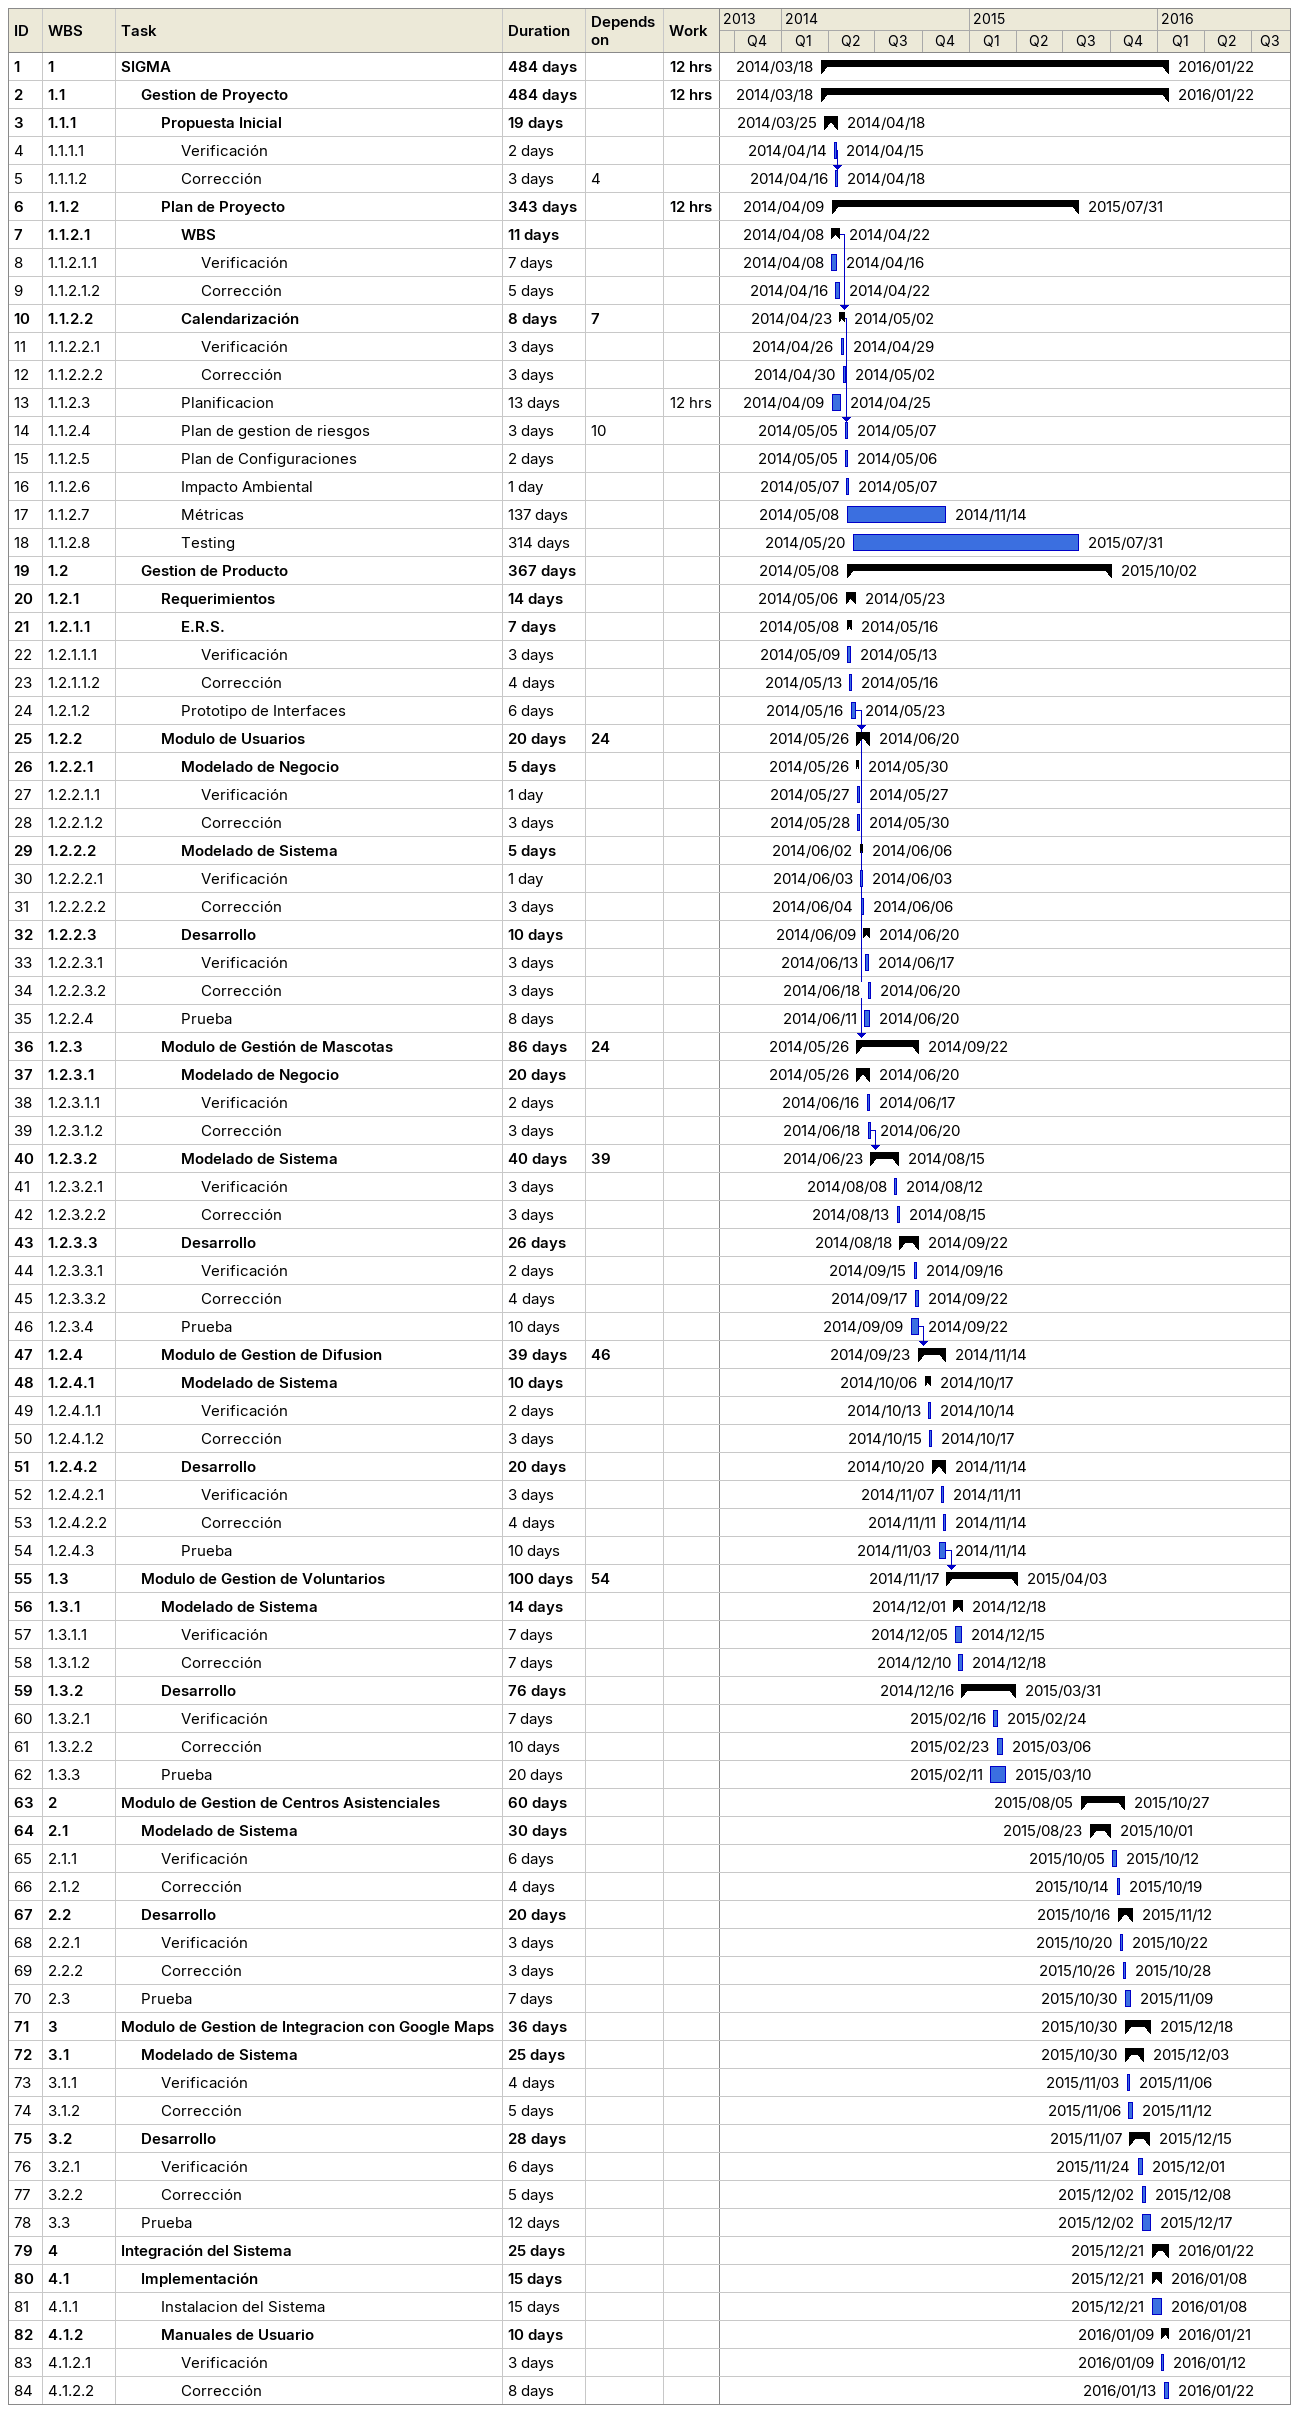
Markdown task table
| ID | WBS | Task | Duration | Start | Finish | Predecessors | Work (h) |
|---|---|---|---|---|---|---|---|
| 1 | 1 | **SIGMA** | 484d | 2014-03-18 | 2016-01-22 |  | 12 |
| 2 | 1.1 | **Gestion de Proyecto** | 484d | 2014-03-18 | 2016-01-22 |  | 12 |
| 3 | 1.1.1 | **Propuesta Inicial** | 19d | 2014-03-25 | 2014-04-18 |  |  |
| 4 | 1.1.1.1 | Verificación | 2d | 2014-04-14 | 2014-04-15 |  |  |
| 5 | 1.1.1.2 | Corrección | 3d | 2014-04-16 | 2014-04-18 | 4 |  |
| 6 | 1.1.2 | **Plan de Proyecto** | 343d | 2014-04-09 | 2015-07-31 |  | 12 |
| 7 | 1.1.2.1 | **WBS** | 11d | 2014-04-08 | 2014-04-22 |  |  |
| 8 | 1.1.2.1.1 | Verificación | 7d | 2014-04-08 | 2014-04-16 |  |  |
| 9 | 1.1.2.1.2 | Corrección | 5d | 2014-04-16 | 2014-04-22 |  |  |
| 10 | 1.1.2.2 | **Calendarización** | 8d | 2014-04-23 | 2014-05-02 | 7 |  |
| 11 | 1.1.2.2.1 | Verificación | 3d | 2014-04-26 | 2014-04-29 |  |  |
| 12 | 1.1.2.2.2 | Corrección | 3d | 2014-04-30 | 2014-05-02 |  |  |
| 13 | 1.1.2.3 | Planificacion | 13d | 2014-04-09 | 2014-04-25 |  | 12 |
| 14 | 1.1.2.4 | Plan de gestion de riesgos | 3d | 2014-05-05 | 2014-05-07 | 10 |  |
| 15 | 1.1.2.5 | Plan de Configuraciones | 2d | 2014-05-05 | 2014-05-06 |  |  |
| 16 | 1.1.2.6 | Impacto Ambiental | 1d | 2014-05-07 | 2014-05-07 |  |  |
| 17 | 1.1.2.7 | Métricas | 137d | 2014-05-08 | 2014-11-14 |  |  |
| 18 | 1.1.2.8 | Testing | 314d | 2014-05-20 | 2015-07-31 |  |  |
| 19 | 1.2 | **Gestion de Producto** | 367d | 2014-05-08 | 2015-10-02 |  |  |
| 20 | 1.2.1 | **Requerimientos** | 14d | 2014-05-06 | 2014-05-23 |  |  |
| 21 | 1.2.1.1 | **E.R.S.** | 7d | 2014-05-08 | 2014-05-16 |  |  |
| 22 | 1.2.1.1.1 | Verificación | 3d | 2014-05-09 | 2014-05-13 |  |  |
| 23 | 1.2.1.1.2 | Corrección | 4d | 2014-05-13 | 2014-05-16 |  |  |
| 24 | 1.2.1.2 | Prototipo de Interfaces | 6d | 2014-05-16 | 2014-05-23 |  |  |
| 25 | 1.2.2 | **Modulo de Usuarios** | 20d | 2014-05-26 | 2014-06-20 | 24 |  |
| 26 | 1.2.2.1 | **Modelado de Negocio** | 5d | 2014-05-26 | 2014-05-30 |  |  |
| 27 | 1.2.2.1.1 | Verificación | 1d | 2014-05-27 | 2014-05-27 |  |  |
| 28 | 1.2.2.1.2 | Corrección | 3d | 2014-05-28 | 2014-05-30 |  |  |
| 29 | 1.2.2.2 | **Modelado de Sistema** | 5d | 2014-06-02 | 2014-06-06 |  |  |
| 30 | 1.2.2.2.1 | Verificación | 1d | 2014-06-03 | 2014-06-03 |  |  |
| 31 | 1.2.2.2.2 | Corrección | 3d | 2014-06-04 | 2014-06-06 |  |  |
| 32 | 1.2.2.3 | **Desarrollo** | 10d | 2014-06-09 | 2014-06-20 |  |  |
| 33 | 1.2.2.3.1 | Verificación | 3d | 2014-06-13 | 2014-06-17 |  |  |
| 34 | 1.2.2.3.2 | Corrección | 3d | 2014-06-18 | 2014-06-20 |  |  |
| 35 | 1.2.2.4 | Prueba | 8d | 2014-06-11 | 2014-06-20 |  |  |
| 36 | 1.2.3 | **Modulo de Gestión de Mascotas** | 86d | 2014-05-26 | 2014-09-22 | 24 |  |
| 37 | 1.2.3.1 | **Modelado de Negocio** | 20d | 2014-05-26 | 2014-06-20 |  |  |
| 38 | 1.2.3.1.1 | Verificación | 2d | 2014-06-16 | 2014-06-17 |  |  |
| 39 | 1.2.3.1.2 | Corrección | 3d | 2014-06-18 | 2014-06-20 |  |  |
| 40 | 1.2.3.2 | **Modelado de Sistema** | 40d | 2014-06-23 | 2014-08-15 | 39 |  |
| 41 | 1.2.3.2.1 | Verificación | 3d | 2014-08-08 | 2014-08-12 |  |  |
| 42 | 1.2.3.2.2 | Corrección | 3d | 2014-08-13 | 2014-08-15 |  |  |
| 43 | 1.2.3.3 | **Desarrollo** | 26d | 2014-08-18 | 2014-09-22 |  |  |
| 44 | 1.2.3.3.1 | Verificación | 2d | 2014-09-15 | 2014-09-16 |  |  |
| 45 | 1.2.3.3.2 | Corrección | 4d | 2014-09-17 | 2014-09-22 |  |  |
| 46 | 1.2.3.4 | Prueba | 10d | 2014-09-09 | 2014-09-22 |  |  |
| 47 | 1.2.4 | **Modulo de Gestion de Difusion** | 39d | 2014-09-23 | 2014-11-14 | 46 |  |
| 48 | 1.2.4.1 | **Modelado de Sistema** | 10d | 2014-10-06 | 2014-10-17 |  |  |
| 49 | 1.2.4.1.1 | Verificación | 2d | 2014-10-13 | 2014-10-14 |  |  |
| 50 | 1.2.4.1.2 | Corrección | 3d | 2014-10-15 | 2014-10-17 |  |  |
| 51 | 1.2.4.2 | **Desarrollo** | 20d | 2014-10-20 | 2014-11-14 |  |  |
| 52 | 1.2.4.2.1 | Verificación | 3d | 2014-11-07 | 2014-11-11 |  |  |
| 53 | 1.2.4.2.2 | Corrección | 4d | 2014-11-11 | 2014-11-14 |  |  |
| 54 | 1.2.4.3 | Prueba | 10d | 2014-11-03 | 2014-11-14 |  |  |
| 55 | 1.3 | **Modulo de Gestion de Voluntarios** | 100d | 2014-11-17 | 2015-04-03 | 54 |  |
| 56 | 1.3.1 | **Modelado de Sistema** | 14d | 2014-12-01 | 2014-12-18 |  |  |
| 57 | 1.3.1.1 | Verificación | 7d | 2014-12-05 | 2014-12-15 |  |  |
| 58 | 1.3.1.2 | Corrección | 7d | 2014-12-10 | 2014-12-18 |  |  |
| 59 | 1.3.2 | **Desarrollo** | 76d | 2014-12-16 | 2015-03-31 |  |  |
| 60 | 1.3.2.1 | Verificación | 7d | 2015-02-16 | 2015-02-24 |  |  |
| 61 | 1.3.2.2 | Corrección | 10d | 2015-02-23 | 2015-03-06 |  |  |
| 62 | 1.3.3 | Prueba | 20d | 2015-02-11 | 2015-03-10 |  |  |
| 63 | 2 | **Modulo de Gestion de Centros Asistenciales** | 60d | 2015-08-05 | 2015-10-27 |  |  |
| 64 | 2.1 | **Modelado de Sistema** | 30d | 2015-08-23 | 2015-10-01 |  |  |
| 65 | 2.1.1 | Verificación | 6d | 2015-10-05 | 2015-10-12 |  |  |
| 66 | 2.1.2 | Corrección | 4d | 2015-10-14 | 2015-10-19 |  |  |
| 67 | 2.2 | **Desarrollo** | 20d | 2015-10-16 | 2015-11-12 |  |  |
| 68 | 2.2.1 | Verificación | 3d | 2015-10-20 | 2015-10-22 |  |  |
| 69 | 2.2.2 | Corrección | 3d | 2015-10-26 | 2015-10-28 |  |  |
| 70 | 2.3 | Prueba | 7d | 2015-10-30 | 2015-11-09 |  |  |
| 71 | 3 | **Modulo de Gestion de Integracion con Google Maps** | 36d | 2015-10-30 | 2015-12-18 |  |  |
| 72 | 3.1 | **Modelado de Sistema** | 25d | 2015-10-30 | 2015-12-03 |  |  |
| 73 | 3.1.1 | Verificación | 4d | 2015-11-03 | 2015-11-06 |  |  |
| 74 | 3.1.2 | Corrección | 5d | 2015-11-06 | 2015-11-12 |  |  |
| 75 | 3.2 | **Desarrollo** | 28d | 2015-11-07 | 2015-12-15 |  |  |
| 76 | 3.2.1 | Verificación | 6d | 2015-11-24 | 2015-12-01 |  |  |
| 77 | 3.2.2 | Corrección | 5d | 2015-12-02 | 2015-12-08 |  |  |
| 78 | 3.3 | Prueba | 12d | 2015-12-02 | 2015-12-17 |  |  |
| 79 | 4 | **Integración del Sistema** | 25d | 2015-12-21 | 2016-01-22 |  |  |
| 80 | 4.1 | **Implementación** | 15d | 2015-12-21 | 2016-01-08 |  |  |
| 81 | 4.1.1 | Instalacion del Sistema | 15d | 2015-12-21 | 2016-01-08 |  |  |
| 82 | 4.1.2 | **Manuales de Usuario** | 10d | 2016-01-09 | 2016-01-21 |  |  |
| 83 | 4.1.2.1 | Verificación | 3d | 2016-01-09 | 2016-01-12 |  |  |
| 84 | 4.1.2.2 | Corrección | 8d | 2016-01-13 | 2016-01-22 |  |  |
